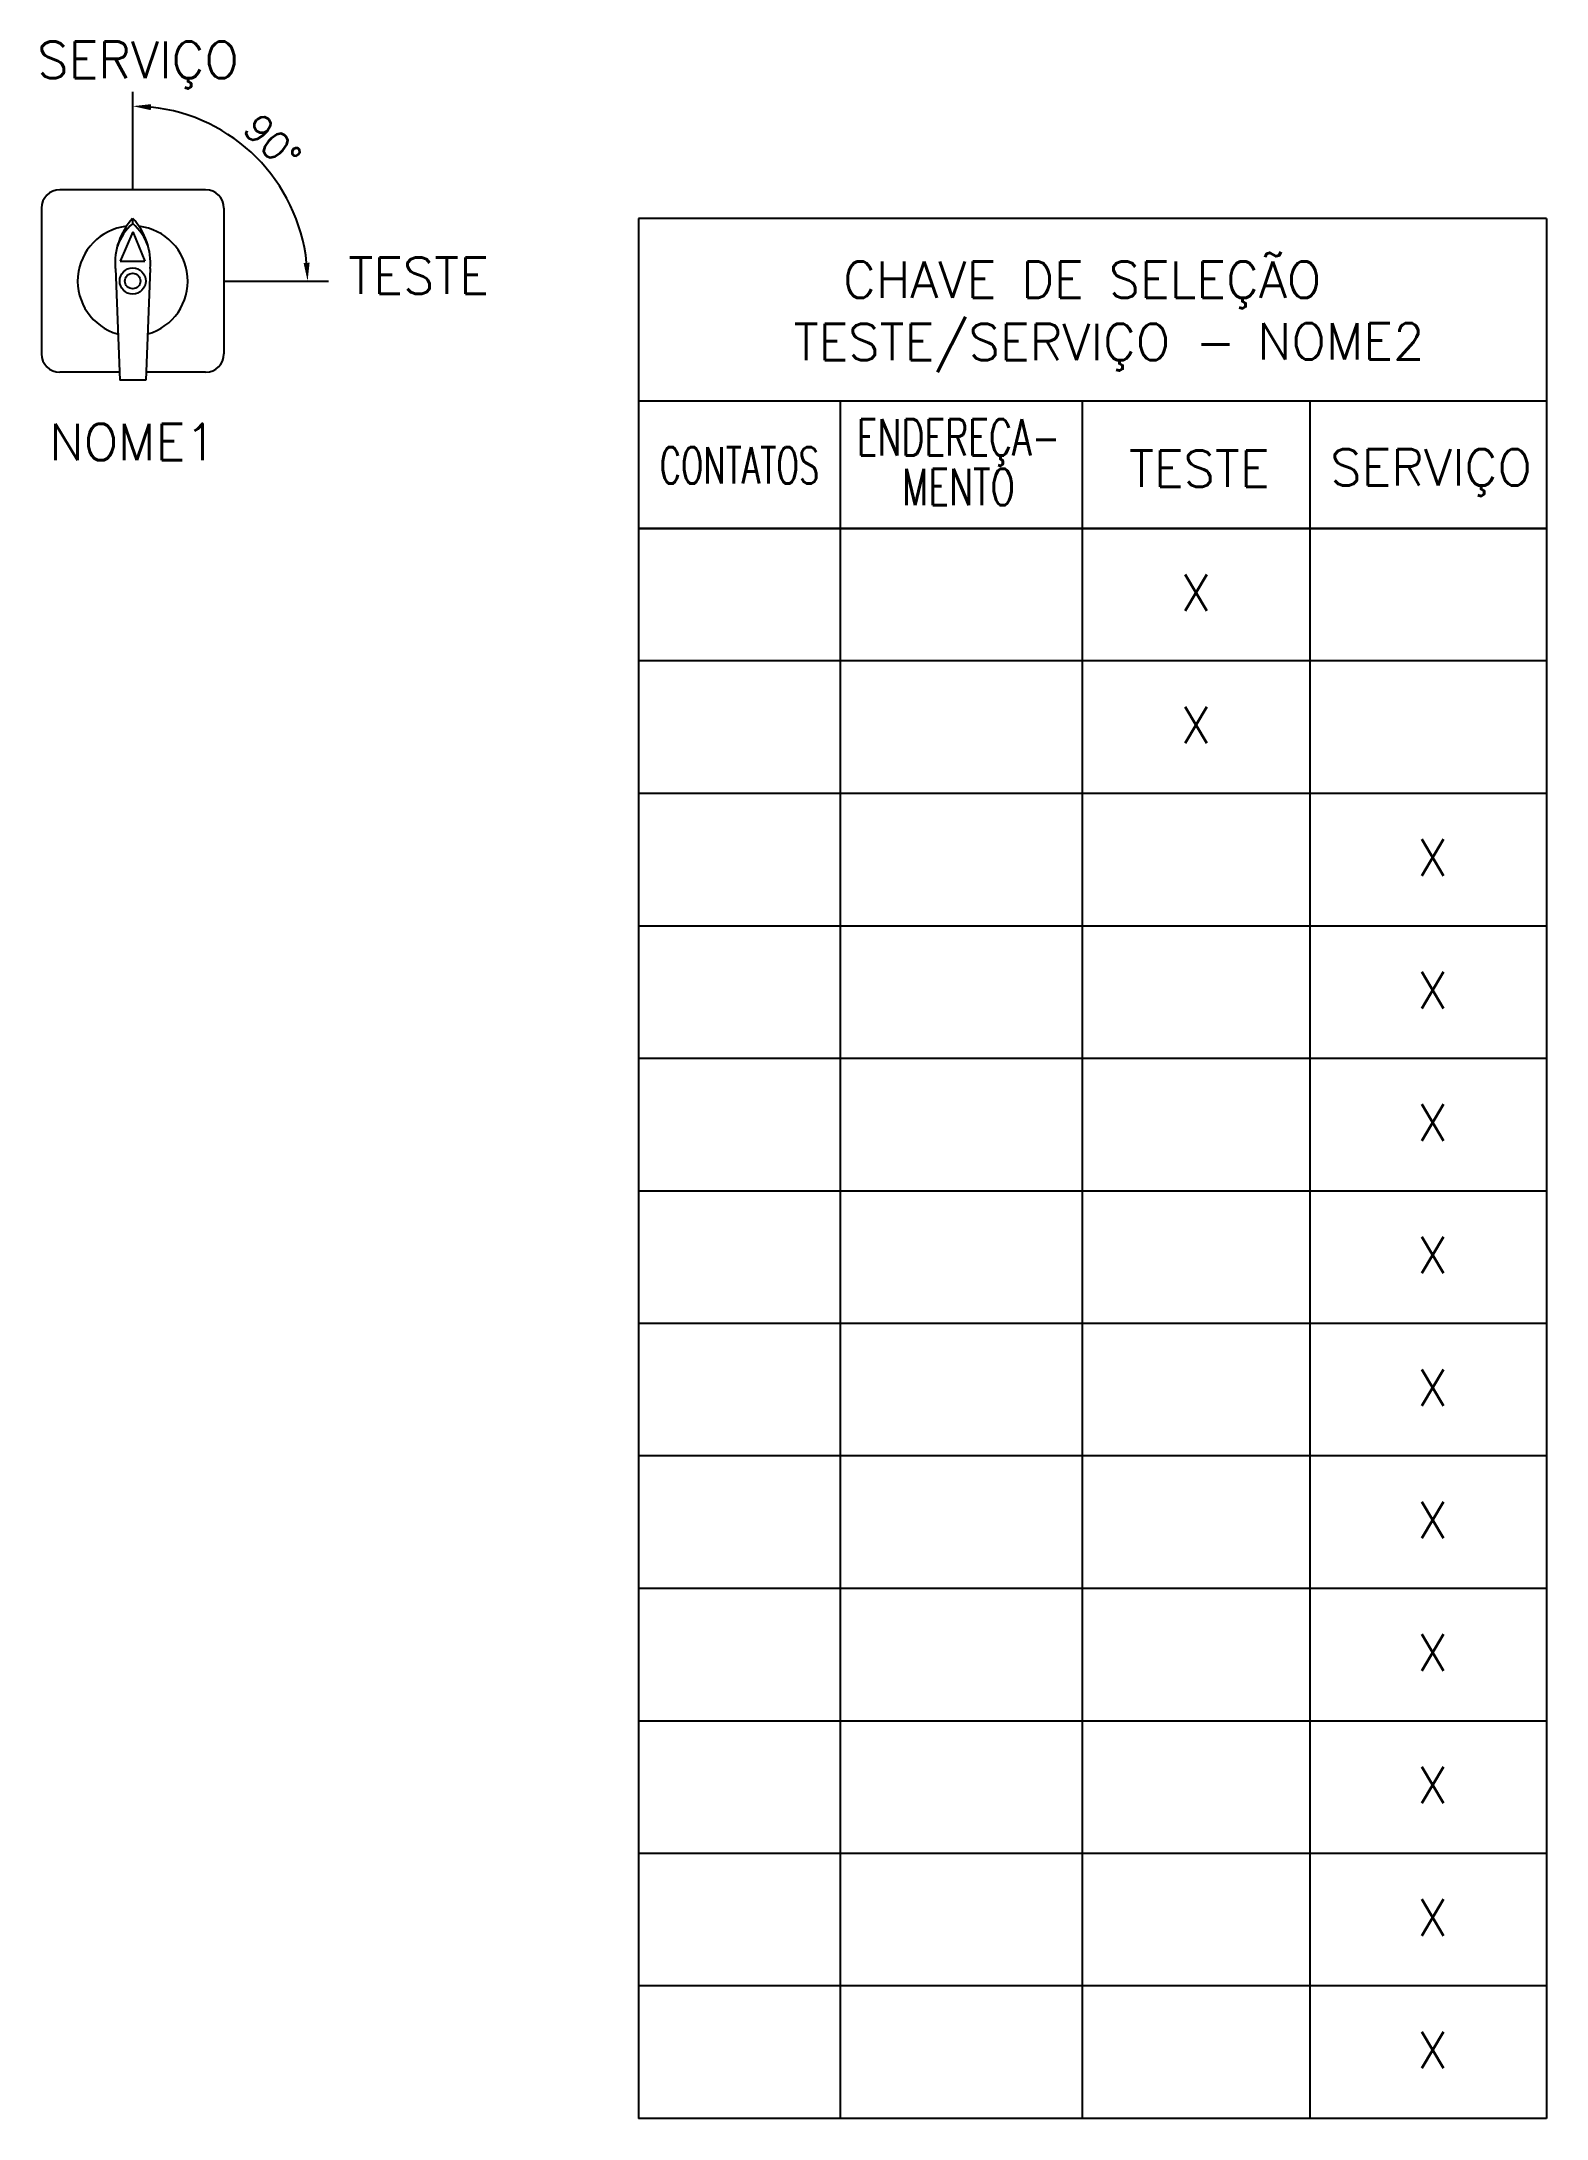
# Model space of a CAD drawing. Header units: millimetres. Extents: x -29 to 53, y -104 to 10.
import ezdxf
from ezdxf.enums import TextEntityAlignment as Align

# ---------------------------------------------------------------- set-up
doc = ezdxf.new("R2010")
doc.units = ezdxf.units.MM
doc.header["$LTSCALE"] = 10
doc.linetypes.add('USTATION2', pattern=[1, 0.75, -0.25])
doc.styles.add('ROMANS', font='romans.shx')

msp = doc.modelspace()

# ---------------------------------------------------------------- linework, layer by layer
at = {"color": 7, "linetype": 'USTATION2'}
for p, q in [((-24.07, 1.47), (-24.07, 6.81)), ((-19.01, -3.57), (-13.34, -3.57))]:
    msp.add_line(p, q, dxfattribs=at)
at = {"color": 7, "linetype": 'Continuous'}
for p, q in [((-20.07, 1.43), (-28.07, 1.43)), ((-29.07, 0.43), (-29.07, -7.57)), ((-19.07, 0.43), (-19.07, -7.57)), ((-24.07, -0.87), (-24.75, -2.49)), ((-24.07, -0.42), (-24.07, -0.14)), ((-24.07, -0.87), (-23.4, -2.49)), ((3.66, -0.15), (3.66, -104.35)), ((53.46, -0.15), (3.66, -0.15)), ((53.46, -0.15), (53.46, -104.35)), ((-25.02, -2.89), (-24.78, -9.01)), ((-24.75, -2.49), (-23.4, -2.49)), ((-23.12, -2.89), (-23.36, -9.01)), ((-24.8, -8.57), (-28.07, -8.57)), ((-23.36, -9.01), (-24.78, -9.01)), ((-20.07, -8.57), (-23.35, -8.57)), ((3.66, -10.15), (53.46, -10.15)), ((14.72, -10.15), (14.72, -104.35)), ((28, -10.15), (28, -104.35)), ((40.48, -10.15), (40.48, -104.35)), ((3.66, -17.15), (53.46, -17.15))]:
    msp.add_line(p, q, dxfattribs=at)
at = {"color": 7}
for p, q in [((3.66, -17.15), (3.66, -20.87)), ((53.46, -17.15), (3.66, -17.15)), ((53.46, -24.41), (3.66, -24.41)), ((53.46, -31.68), (3.66, -31.68)), ((53.46, -38.95), (3.66, -38.95)), ((53.46, -46.21), (3.66, -46.21)), ((53.46, -53.48), (3.66, -53.48)), ((53.46, -60.75), (3.66, -60.75)), ((53.46, -68.01), (3.66, -68.01)), ((53.46, -75.28), (3.66, -75.28)), ((53.46, -82.55), (3.66, -82.55)), ((53.46, -89.81), (3.66, -89.81)), ((53.46, -89.81), (3.66, -89.81)), ((53.46, -97.08), (3.66, -97.08)), ((53.46, -104.35), (3.66, -104.35))]:
    msp.add_line(p, q, dxfattribs=at)
at = {"color": 7, "linetype": 'Continuous'}
for radius in [0.716, 0.425]:
    msp.add_circle((-24.07, -3.57), radius, dxfattribs=at)
at = {"color": 7}
msp.add_arc((-24.07, -3.57), 9.59, 5.9773, 84.0227, dxfattribs=at)
at = {"color": 7, "linetype": 'Continuous'}
for centre, radius, start, end in [((-28.07, 0.43), 1, 90, 180), ((-20.07, 0.43), 1, 0, 90), ((-24.07, -3.57), 3.02, 96.6453, 253.9286), ((-21.41, -2.6), 3.63, 137.2069, 184.6062), ((-22.15, -2.62), 2.92, 131.0298, 160.9513), ((-26.73, -2.6), 3.63, 355.3938, 42.7931), ((-25.99, -2.62), 2.92, 19.0487, 48.9702), ((-24.07, -3.57), 3.02, 285.8821, 83.5532), ((-28.07, -7.57), 1, 180, 270), ((-20.07, -7.57), 1, 270, 0)]:
    msp.add_arc(centre, radius, start, end, dxfattribs=at)
at = {"color": 7}
for points in [[(-23.08, 5.8), (-23.06, 6.13), (-24.07, 6.02)], [(-14.37, -2.57), (-14.7, -2.58), (-14.48, -3.57)]]:
    msp.add_solid(points, dxfattribs=at)

# ---------------------------------------------------------------- texts
at = {"color": 7, "linetype": 'Continuous', "style": 'ROMANS'}
for s, p in [('SERVIÇO', (-23.78, 7.56)), ('CHAVE DE SELEÇÃO', (28, -4.5)), ('TESTE/SERVIÇO -', (24.3, -7.91)), ('TESTE', (34.42, -14.86)), ('SERVIÇO', (47.13, -14.79))]:
    msp.add_text(s, height=2, dxfattribs=at).set_placement(p, align=Align.CENTER)
msp.add_text('TESTE', height=2, dxfattribs=at).set_placement((-12.25, -4.28))
at = {"color": 7, "linetype": 'Continuous', "style": 'ROMANS', "width": 0.7}
for s, p in [('ENDEREÇA-', (21.21, -13.14)), ('MENTO', (21.21, -15.87))]:
    msp.add_text(s, height=2, dxfattribs=at).set_placement(p, align=Align.CENTER)
at = {"color": 7, "linetype": 'Continuous', "style": 'ROMANS', "width": 0.65}
msp.add_text('CONTATOS', height=2, dxfattribs=at).set_placement((9.2, -13.68), align=Align.MIDDLE_CENTER)
at = {"color": 7, "linetype": 'Continuous', "style": 'ROMANS'}
for p in [(34.24, -20.66), (34.24, -27.92), (47.22, -35.19), (47.22, -42.46), (47.22, -49.72), (47.22, -56.99), (47.22, -64.26), (47.22, -71.52), (47.22, -78.79), (47.22, -86.06), (47.22, -93.32), (47.22, -100.59)]:
    msp.add_text('X', height=2, dxfattribs=at).set_placement(p, align=Align.MIDDLE_CENTER)
at = {"color": 7, "insert": (-16.41, 4.04), "char_height": 1.5, "attachment_point": 5, "rotation": 315, "style": 'ROMANS'}
msp.add_mtext('\\A1;90°', dxfattribs=at)
at = {"color": 7, "style": 'ROMANS'}
for tag, p in [('NOME2', (42.18, -6.88)), ('NOME1', (-24.06, -12.4))]:
    msp.add_attdef(tag, text='', height=2, dxfattribs=at).set_placement(p, align=Align.MIDDLE_CENTER)

doc.saveas('drawing.dxf')
